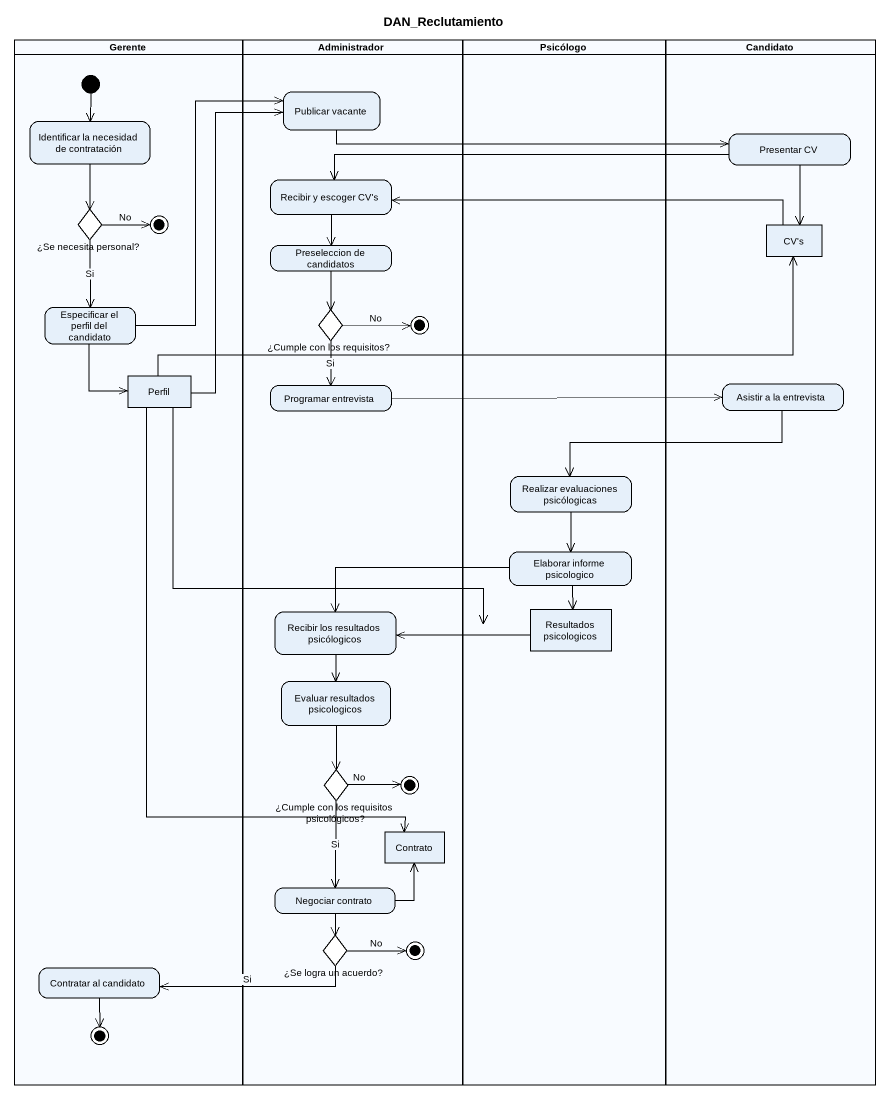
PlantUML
@startuml
title DAN_Reclutamiento
hide empty description
state Gerente <<partition>> {
  state "Identificar la necesidad de contratación" as Identificar_la_necesidad_de
  state "¿Se necesita personal?" as Se_necesita_personal <<choice>>
  state final1 <<end>>
  state "Especificar el perfil del candidato" as Especificar_el_perfil_del
  state Perfil <<object>>
  state "Contratar al candidato" as Contratar_al_candidato
  state final5 <<end>>
  [*] --> Identificar_la_necesidad_de
}
state Administrador <<partition>> {
  state "Publicar vacante" as Publicar_vacante
  state "Recibir y escoger CV's" as Recibir_y_escoger_CV_s
  state "Preseleccion de candidatos" as Preseleccion_de_candidatos
  state "¿Cumple con los requisitos?" as Cumple_con_los_requisitos <<choice>>
  state final2 <<end>>
  state "Programar entrevista" as Programar_entrevista
  state "Recibir los resultados psicólogicos" as Recibir_los_resultados
  state "Evaluar resultados psicologicos" as Evaluar_resultados
  state "¿Cumple con los requisitos psicológicos?" as Cumple_con_los_requisitos_2 <<choice>>
  state final3 <<end>>
  state Contrato <<object>>
  state "Negociar contrato" as Negociar_contrato
  state "¿Se logra un acuerdo?" as Se_logra_un_acuerdo <<choice>>
  state final4 <<end>>
}
state Psicólogo <<partition>> {
  state "Realizar evaluaciones psicólogicas" as Realizar_evaluaciones
  state "Elaborar informe psicologico" as Elaborar_informe_psicologico
  state "Resultados psicologicos" as Resultados_psicologicos <<object>>
}
state Candidato <<partition>> {
  state "Presentar CV" as Presentar_CV
  state "CV's" as CV_s <<object>>
  state "Asistir a la entrevista" as Asistir_a_la_entrevista
}
Publicar_vacante -right-> Presentar_CV
Identificar_la_necesidad_de --> Se_necesita_personal
Presentar_CV -left-> Recibir_y_escoger_CV_s
Presentar_CV --> CV_s
Recibir_y_escoger_CV_s --> Preseleccion_de_candidatos
Se_necesita_personal -right-> final1 : No
Se_necesita_personal --> Especificar_el_perfil_del : Si
CV_s -left-> Recibir_y_escoger_CV_s
Preseleccion_de_candidatos --> Cumple_con_los_requisitos
Especificar_el_perfil_del -up-> Publicar_vacante
Especificar_el_perfil_del --> Perfil
Cumple_con_los_requisitos -right-> final2 : No
Cumple_con_los_requisitos --> Programar_entrevista : Si
Perfil -right-> Psicólogo
Perfil -up-> Publicar_vacante
Perfil -right-> CV_s
Perfil --> Contrato
Programar_entrevista -right-> Asistir_a_la_entrevista
Asistir_a_la_entrevista -left-> Realizar_evaluaciones
Realizar_evaluaciones --> Elaborar_informe_psicologico
Elaborar_informe_psicologico -left-> Recibir_los_resultados
Elaborar_informe_psicologico --> Resultados_psicologicos
Recibir_los_resultados --> Evaluar_resultados
Resultados_psicologicos -left-> Recibir_los_resultados
Evaluar_resultados --> Cumple_con_los_requisitos_2
Cumple_con_los_requisitos_2 -right-> final3 : No
Cumple_con_los_requisitos_2 --> Negociar_contrato : Si
Negociar_contrato -up-> Contrato
Negociar_contrato --> Se_logra_un_acuerdo
Se_logra_un_acuerdo -right-> final4 : No
Se_logra_un_acuerdo -left-> Contratar_al_candidato : Si
Contratar_al_candidato --> final5
@enduml
